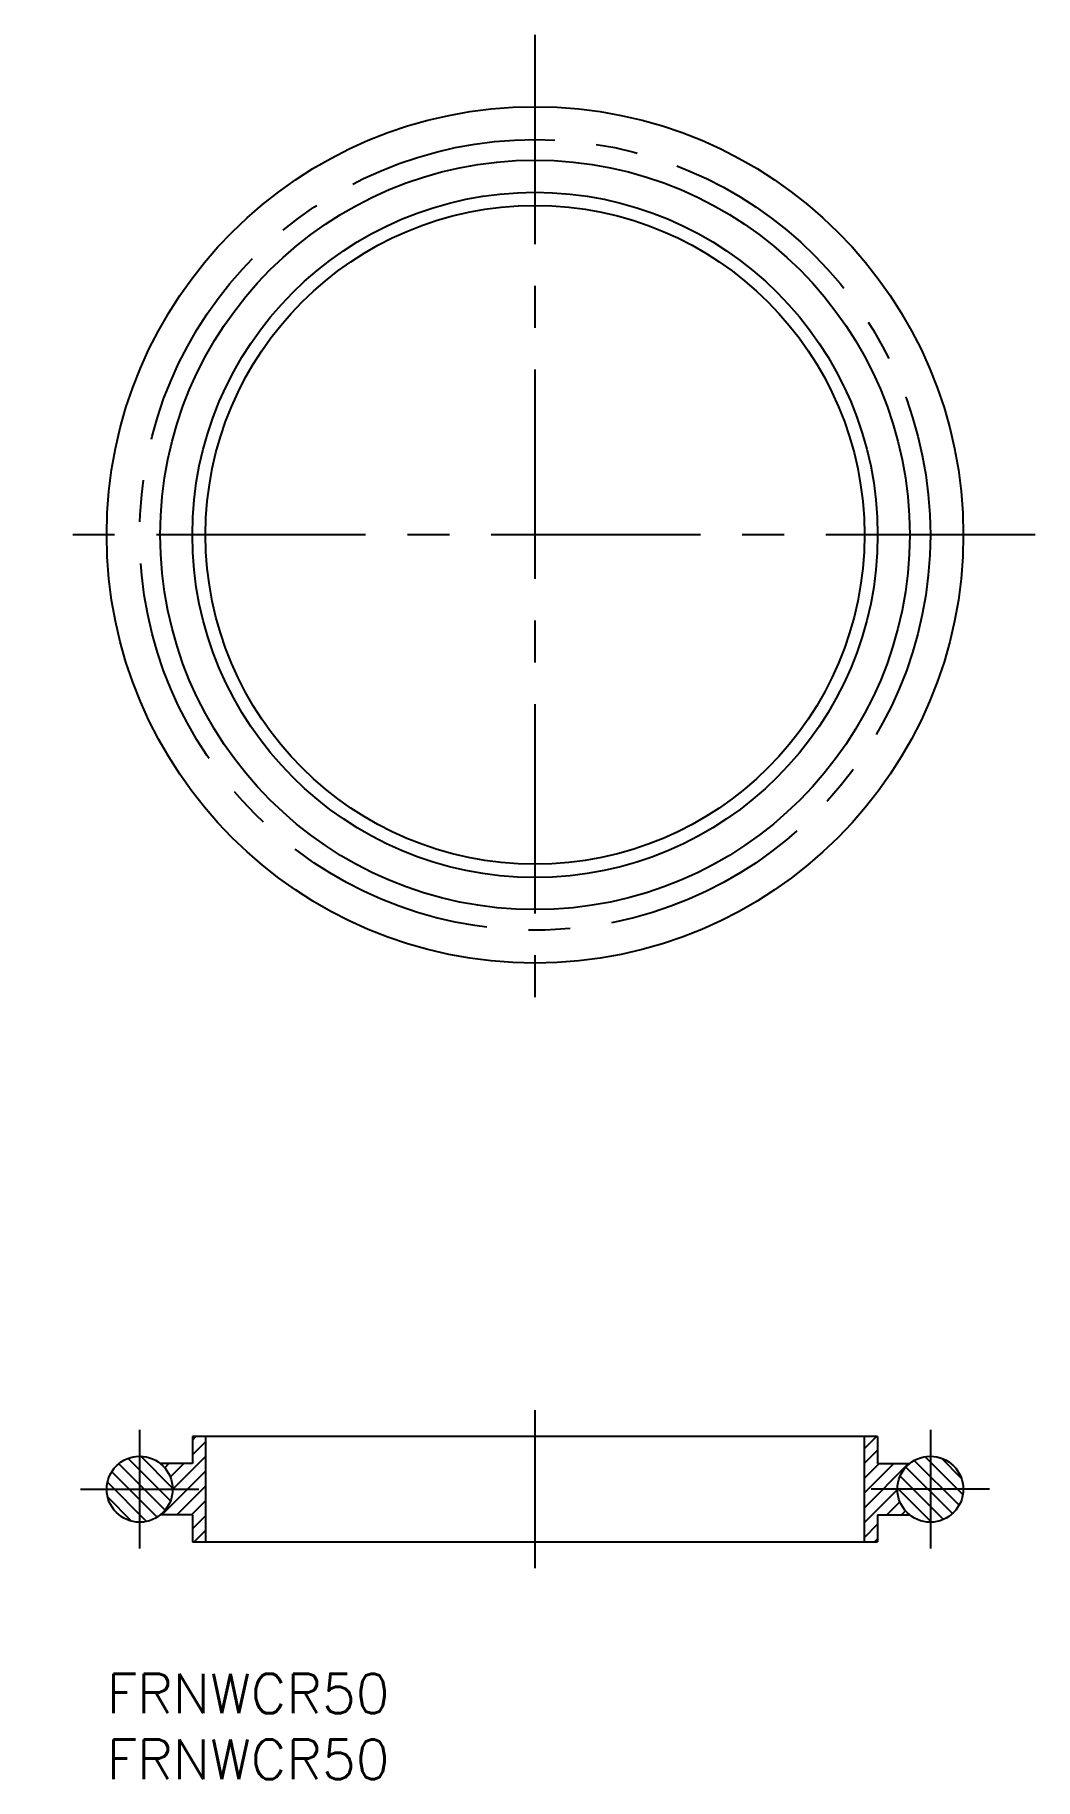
# Model space of a CAD drawing. Extents: x -5 to 70, y -8 to 124.
import ezdxf

# ---------------------------------------------------------------- set-up
doc = ezdxf.new("R2010")
doc.units = 0
doc.header["$LTSCALE"] = 0.5
doc.linetypes.add('CENTER', pattern=[50.8, 31.75, -6.35, 6.35, -6.35])
for name, color, linetype in [('MSM_CENTER', 1, 'CENTER'), ('MSM_CONTINUOUS', 7, 'CONTINUOUS'), ('MSM_NARROW', 5, 'CONTINUOUS'), ('MSM_PART_NUMBER', 7, 'CONTINUOUS')]:
    doc.layers.add(name, color=color, linetype=linetype)
doc.styles.get("Standard").update_dxf_attribs({"font": 'txt.shx', "height": 3, "bigfont": 'bigfont.shx'})

# ---------------------------------------------------------------- blocks, each defined once
blk = doc.blocks.new('*U2')
at = {"layer": 'MSM_PART_NUMBER'}
blk.add_text('FRNWCR50', height=3, dxfattribs=at).set_placement((0, -3))
blk = doc.blocks.new('*U3')
at = {"layer": 'MSM_PART_NUMBER'}
blk.add_text('FRNWCR50', height=3, dxfattribs=at).set_placement((0, -8))

msp = doc.modelspace()

# ---------------------------------------------------------------- linework, layer by layer
at = {"layer": 'MSM_CENTER'}
for p, q in [((32.5, 124.38), (32.5, 48.48)), ((70.45, 86.43), (-5.45, 86.43)), ((32.5, 20), (32.5, 8)), ((2.5, 18.5), (2.5, 9.5)), ((62.5, 18.5), (62.5, 9.5)), ((-2, 14), (7, 14)), ((67, 14), (58, 14))]:
    msp.add_line(p, q, dxfattribs=at)
msp.add_circle((32.5, 86.43), 30, dxfattribs=at)
at = {"layer": 'MSM_CONTINUOUS'}
for p, q in [((58.5, 18), (6.5, 18)), ((6.5, 18), (6.5, 15.95)), ((7.5, 18), (7.5, 10)), ((57.5, 10), (57.5, 18)), ((58.5, 18), (58.5, 15.95)), ((6.5, 15.95), (4.06, 15.95)), ((58.5, 15.95), (60.94, 15.95)), ((6.5, 12.05), (4.06, 12.05)), ((6.5, 12.05), (6.5, 10)), ((58.5, 12.05), (58.5, 10)), ((58.5, 12.05), (60.94, 12.05)), ((6.5, 10), (58.5, 10))]:
    msp.add_line(p, q, dxfattribs=at)
for centre, radius in [((32.5, 86.43), 32.5), ((32.5, 86.43), 28.44), ((32.5, 86.43), 26), ((32.5, 86.43), 25), ((2.5, 14), 2.5), ((62.5, 14), 2.5)]:
    msp.add_circle(centre, radius, dxfattribs=at)
at = {"layer": 'MSM_NARROW'}
for p, q in [((6.5, 17.73), (6.77, 18)), ((6.5, 16.6), (7.5, 17.6)), ((57.5, 17.09), (58.41, 18)), ((4.43, 12.41), (0.91, 15.93)), ((4.84, 13.12), (1.62, 16.34)), ((5, 14.09), (2.59, 16.5)), ((4.4, 15.62), (4.72, 15.95)), ((4.82, 14.92), (5.85, 15.95)), ((5, 13.98), (7.5, 16.48)), ((57.5, 15.97), (58.5, 16.97)), ((57.5, 14.84), (58.61, 15.95)), ((57.5, 13.72), (59.73, 15.95)), ((57.5, 12.6), (60.85, 15.95)), ((64.68, 12.78), (61.28, 16.18)), ((64.97, 13.61), (62.11, 16.47)), ((64.85, 14.85), (63.35, 16.35)), ((3.83, 11.89), (0.39, 15.33)), ((4.19, 12.05), (7.5, 15.36)), ((63.5, 11.71), (60.21, 15)), ((64.18, 12.15), (60.65, 15.68)), ((3.03, 11.56), (0.06, 14.53)), ((1.89, 11.58), (0.08, 13.39)), ((5.31, 12.05), (7.5, 14.24)), ((57.5, 11.48), (60, 13.98)), ((62.58, 11.5), (60, 14.08)), ((6.44, 12.05), (7.5, 13.11)), ((6.5, 10.99), (7.5, 11.99)), ((59.2, 12.05), (60.19, 13.04)), ((60.32, 12.05), (60.62, 12.35)), ((60.73, 12.23), (60.73, 12.23)), ((6.63, 10), (7.5, 10.87)), ((57.5, 10.35), (58.5, 11.35)), ((58.27, 10), (58.5, 10.23))]:
    msp.add_line(p, q, dxfattribs=at)

# ---------------------------------------------------------------- block references
at = {"layer": 'MSM_CONTINUOUS'}
for name in ['*U2', '*U3']:
    msp.add_blockref(name, (0, 0), dxfattribs=at)

doc.saveas('drawing.dxf')
